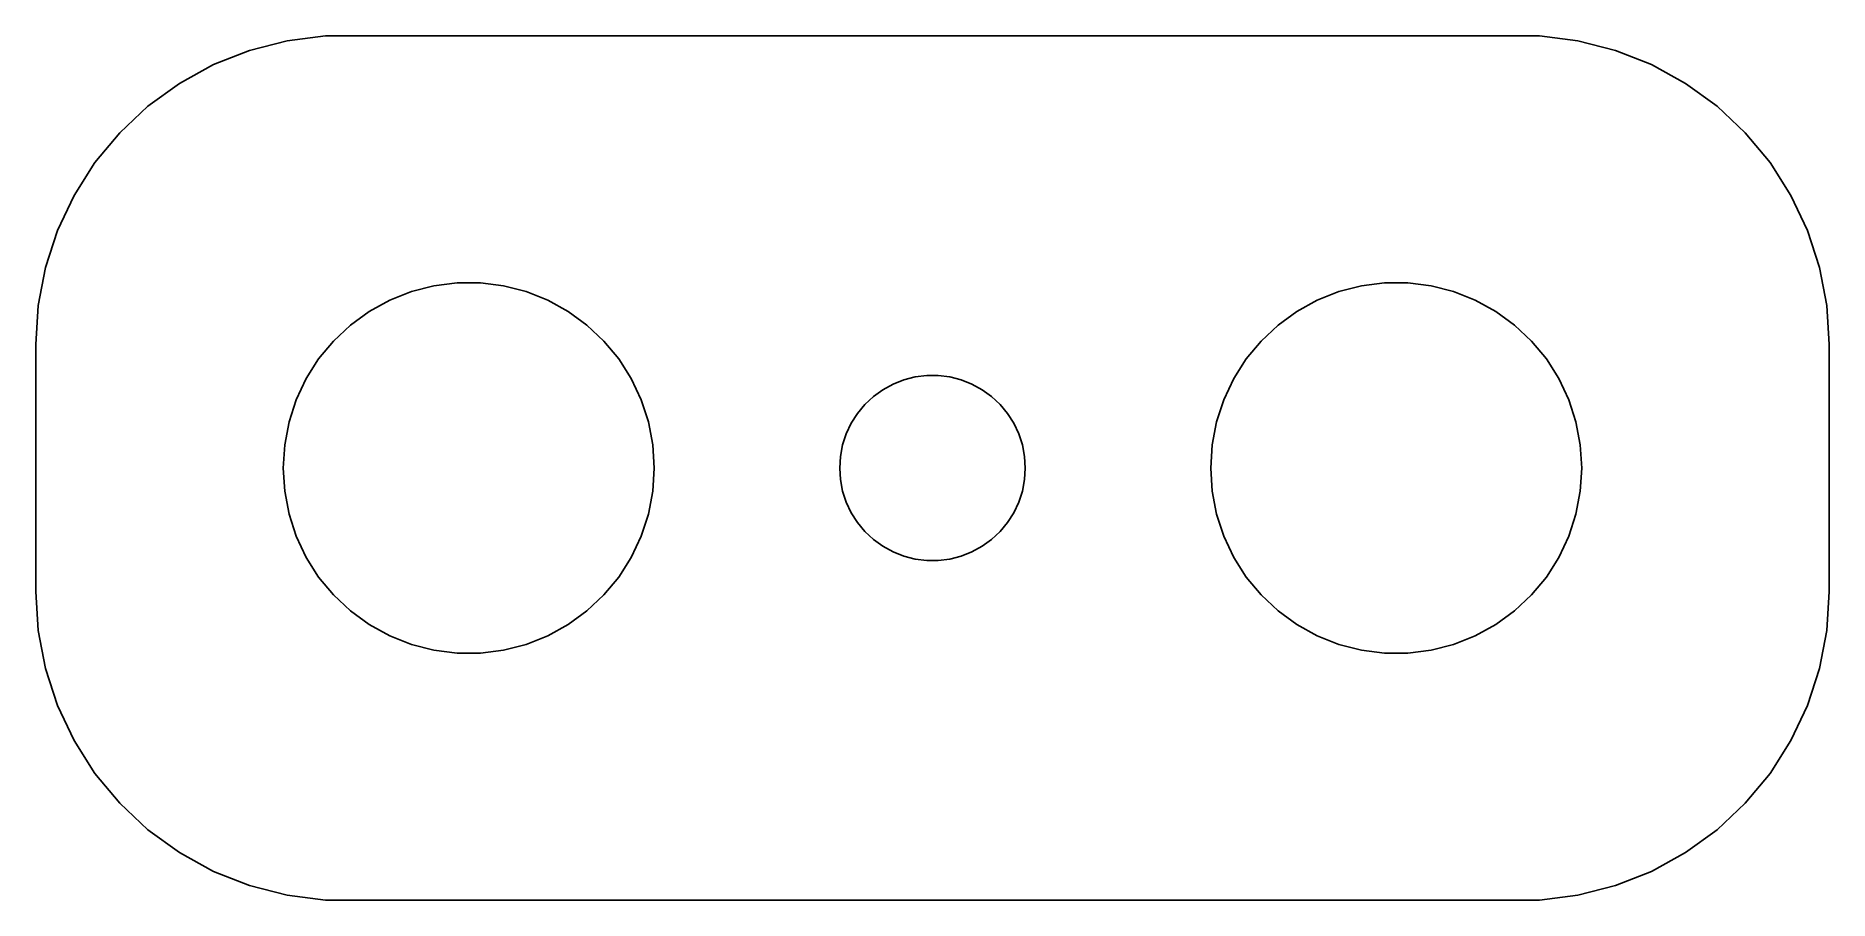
# Model space of a CAD drawing. Header units: metres. Extents: x -14.5 to 14.5, y -7 to 7.
import ezdxf

# ---------------------------------------------------------------- set-up
doc = ezdxf.new("R2010")
doc.units = ezdxf.units.M

msp = doc.modelspace()

# ---------------------------------------------------------------- linework, layer by layer
for p, q in [((-9.81395, 6.99013), (-10.4369, 6.91142)), ((9.81395, 6.99013), (-9.81395, 6.99013)), ((10.4369, 6.91142), (9.81395, 6.99013)), ((-11.0451, 6.75528), (-11.6289, 6.52412)), ((-10.4369, 6.91142), (-11.0451, 6.75528)), ((11.0451, 6.75528), (10.4369, 6.91142)), ((11.6289, 6.52412), (11.0451, 6.75528)), ((-11.6289, 6.52412), (-12.1791, 6.22163)), ((12.1791, 6.22163), (11.6289, 6.52412)), ((-12.1791, 6.22163), (-12.6871, 5.85255)), ((12.6871, 5.85255), (12.1791, 6.22163)), ((-12.6871, 5.85255), (-13.1448, 5.42273)), ((13.1448, 5.42273), (12.6871, 5.85255)), ((-13.1448, 5.42273), (-13.5451, 4.93892)), ((13.5451, 4.93892), (13.1448, 5.42273)), ((-13.5451, 4.93892), (-13.8815, 4.40877)), ((13.8815, 4.40877), (13.5451, 4.93892)), ((-13.8815, 4.40877), (-14.1489, 3.84062)), ((14.1489, 3.84062), (13.8815, 4.40877)), ((-14.1489, 3.84062), (-14.3429, 3.24344)), ((14.3429, 3.24344), (14.1489, 3.84062)), ((-14.3429, 3.24344), (-14.4606, 2.62666)), ((14.4606, 2.62666), (14.3429, 3.24344)), ((-8.42705, 2.85316), (-8.06213, 2.94685)), ((-8.06213, 2.94685), (-7.68837, 2.99408)), ((-7.68837, 2.99408), (-7.31161, 2.99408)), ((-7.31161, 2.99408), (-6.93785, 2.94685)), ((-6.93785, 2.94685), (-6.57294, 2.85316)), ((6.57294, 2.85316), (6.93785, 2.94685)), ((6.93785, 2.94685), (7.31161, 2.99408)), ((7.31161, 2.99408), (7.68837, 2.99408)), ((7.68837, 2.99408), (8.06213, 2.94685)), ((8.06213, 2.94685), (8.42705, 2.85316)), ((-14.4606, 2.62666), (-14.5, 2)), ((-9.10747, 2.53297), (-8.77733, 2.71448)), ((-8.77733, 2.71448), (-8.42705, 2.85316)), ((-6.57294, 2.85316), (-6.22266, 2.71448)), ((-6.22266, 2.71448), (-5.89252, 2.53297)), ((5.89252, 2.53297), (6.22266, 2.71448)), ((6.22266, 2.71448), (6.57294, 2.85316)), ((8.42705, 2.85316), (8.77733, 2.71448)), ((8.77733, 2.71448), (9.10747, 2.53297)), ((14.5, 2), (14.4606, 2.62666)), ((-9.41226, 2.31154), (-9.10747, 2.53297)), ((-5.89252, 2.53297), (-5.58772, 2.31154)), ((5.58772, 2.31154), (5.89252, 2.53297)), ((9.10747, 2.53297), (9.41226, 2.31154)), ((-9.92705, 1.76335), (-9.6869, 2.05363)), ((-9.6869, 2.05363), (-9.41226, 2.31154)), ((-5.58772, 2.31154), (-5.31308, 2.05363)), ((-5.31308, 2.05363), (-5.07294, 1.76335)), ((5.07294, 1.76335), (5.31308, 2.05363)), ((5.31308, 2.05363), (5.58772, 2.31154)), ((9.41226, 2.31154), (9.6869, 2.05363)), ((9.6869, 2.05363), (9.92705, 1.76335)), ((-14.5, 2), (-14.5, -2)), ((-10.1289, 1.44525), (-9.92705, 1.76335)), ((-5.07294, 1.76335), (-4.87108, 1.44525)), ((4.87108, 1.44525), (5.07294, 1.76335)), ((9.92705, 1.76335), (10.1289, 1.44525)), ((14.5, -2), (14.5, 2)), ((-0.463516, 1.42657), (-0.281067, 1.47342)), ((-0.281067, 1.47342), (-0.094177, 1.49704)), ((-0.094177, 1.49704), (0.094177, 1.49704)), ((0.094177, 1.49704), (0.281067, 1.47342)), ((0.281067, 1.47342), (0.463516, 1.42657)), ((-10.2893, 1.10437), (-10.1289, 1.44525)), ((-4.87108, 1.44525), (-4.71066, 1.10437)), ((-0.956131, 1.15576), (-0.803726, 1.26648)), ((-0.803726, 1.26648), (-0.638657, 1.35724)), ((-0.638657, 1.35724), (-0.463516, 1.42657)), ((0.463516, 1.42657), (0.638657, 1.35724)), ((0.638657, 1.35724), (0.803726, 1.26648)), ((0.803726, 1.26648), (0.956131, 1.15576)), ((4.71066, 1.10437), (4.87108, 1.44525)), ((10.1289, 1.44525), (10.2893, 1.10437)), ((-10.4057, 0.746063), (-10.2893, 1.10437)), ((-4.71066, 1.10437), (-4.59424, 0.746063)), ((-1.31445, 0.722626), (-1.21352, 0.881668)), ((-1.21352, 0.881668), (-1.09344, 1.02681)), ((-1.09344, 1.02681), (-0.956131, 1.15576)), ((0.956131, 1.15576), (1.09344, 1.02681)), ((1.09344, 1.02681), (1.21352, 0.881668)), ((1.21352, 0.881668), (1.31445, 0.722626)), ((4.59424, 0.746063), (4.71066, 1.10437)), ((10.2893, 1.10437), (10.4057, 0.746063)), ((-10.4763, 0.375992), (-10.4057, 0.746063)), ((-4.59424, 0.746063), (-4.52365, 0.375992)), ((-1.39465, 0.552185), (-1.31445, 0.722626)), ((1.31445, 0.722626), (1.39465, 0.552185)), ((4.52365, 0.375992), (4.59424, 0.746063)), ((10.4057, 0.746063), (10.4763, 0.375992)), ((-10.5, 0), (-10.4763, 0.375992)), ((-4.52365, 0.375992), (-4.5, 0)), ((-1.48816, 0.187988), (-1.45287, 0.373032)), ((-1.45287, 0.373032), (-1.39465, 0.552185)), ((1.39465, 0.552185), (1.45287, 0.373032)), ((1.45287, 0.373032), (1.48816, 0.187988)), ((4.5, 0), (4.52365, 0.375992)), ((10.4763, 0.375992), (10.5, 0)), ((-10.4763, -0.375992), (-10.5, 0)), ((-4.5, 0), (-4.52365, -0.375992)), ((-1.5, 0), (-1.48816, 0.187988)), ((-1.48816, -0.187988), (-1.5, 0)), ((1.48816, 0.187988), (1.5, 0)), ((1.5, 0), (1.48816, -0.187988)), ((4.52365, -0.375992), (4.5, 0)), ((10.5, 0), (10.4763, -0.375992)), ((-1.45287, -0.373032), (-1.48816, -0.187988)), ((1.48816, -0.187988), (1.45287, -0.373032)), ((-10.4057, -0.746063), (-10.4763, -0.375992)), ((-4.52365, -0.375992), (-4.59424, -0.746063)), ((-1.39465, -0.552185), (-1.45287, -0.373032)), ((-1.31445, -0.722626), (-1.39465, -0.552185)), ((1.39465, -0.552185), (1.31445, -0.722626)), ((1.45287, -0.373032), (1.39465, -0.552185)), ((4.59424, -0.746063), (4.52365, -0.375992)), ((10.4763, -0.375992), (10.4057, -0.746063)), ((-10.2893, -1.10437), (-10.4057, -0.746063)), ((-4.59424, -0.746063), (-4.71066, -1.10437)), ((-1.21352, -0.881668), (-1.31445, -0.722626)), ((1.31445, -0.722626), (1.21352, -0.881668)), ((4.71066, -1.10437), (4.59424, -0.746063)), ((10.4057, -0.746063), (10.2893, -1.10437)), ((-10.1289, -1.44525), (-10.2893, -1.10437)), ((-4.71066, -1.10437), (-4.87108, -1.44525)), ((-1.09344, -1.02681), (-1.21352, -0.881668)), ((-0.956131, -1.15576), (-1.09344, -1.02681)), ((-0.803726, -1.26648), (-0.956131, -1.15576)), ((0.956131, -1.15576), (0.803726, -1.26648)), ((1.09344, -1.02681), (0.956131, -1.15576)), ((1.21352, -0.881668), (1.09344, -1.02681)), ((4.87108, -1.44525), (4.71066, -1.10437)), ((10.2893, -1.10437), (10.1289, -1.44525)), ((-9.92705, -1.76335), (-10.1289, -1.44525)), ((-4.87108, -1.44525), (-5.07294, -1.76335)), ((-0.638657, -1.35724), (-0.803726, -1.26648)), ((-0.463516, -1.42657), (-0.638657, -1.35724)), ((-0.281067, -1.47342), (-0.463516, -1.42657)), ((0.463516, -1.42657), (0.281067, -1.47342)), ((0.638657, -1.35724), (0.463516, -1.42657)), ((0.803726, -1.26648), (0.638657, -1.35724)), ((5.07294, -1.76335), (4.87108, -1.44525)), ((10.1289, -1.44525), (9.92705, -1.76335)), ((-0.094177, -1.49704), (-0.281067, -1.47342)), ((0.094177, -1.49704), (-0.094177, -1.49704)), ((0.281067, -1.47342), (0.094177, -1.49704)), ((-14.5, -2), (-14.4606, -2.62666)), ((-9.6869, -2.05363), (-9.92705, -1.76335)), ((-5.07294, -1.76335), (-5.31308, -2.05363)), ((5.31308, -2.05363), (5.07294, -1.76335)), ((9.92705, -1.76335), (9.6869, -2.05363)), ((14.4606, -2.62666), (14.5, -2)), ((-9.41226, -2.31154), (-9.6869, -2.05363)), ((-9.10747, -2.53297), (-9.41226, -2.31154)), ((-5.58772, -2.31154), (-5.89252, -2.53297)), ((-5.31308, -2.05363), (-5.58772, -2.31154)), ((5.58772, -2.31154), (5.31308, -2.05363)), ((5.89252, -2.53297), (5.58772, -2.31154)), ((9.41226, -2.31154), (9.10747, -2.53297)), ((9.6869, -2.05363), (9.41226, -2.31154)), ((-8.77733, -2.71448), (-9.10747, -2.53297)), ((-5.89252, -2.53297), (-6.22266, -2.71448)), ((6.22266, -2.71448), (5.89252, -2.53297)), ((9.10747, -2.53297), (8.77733, -2.71448)), ((-14.4606, -2.62666), (-14.3429, -3.24344)), ((-8.42705, -2.85316), (-8.77733, -2.71448)), ((-8.06213, -2.94685), (-8.42705, -2.85316)), ((-6.57294, -2.85316), (-6.93785, -2.94685)), ((-6.22266, -2.71448), (-6.57294, -2.85316)), ((6.57294, -2.85316), (6.22266, -2.71448)), ((6.93785, -2.94685), (6.57294, -2.85316)), ((8.42705, -2.85316), (8.06213, -2.94685)), ((8.77733, -2.71448), (8.42705, -2.85316)), ((14.3429, -3.24344), (14.4606, -2.62666)), ((-7.68837, -2.99408), (-8.06213, -2.94685)), ((-7.31161, -2.99408), (-7.68837, -2.99408)), ((-6.93785, -2.94685), (-7.31161, -2.99408)), ((7.31161, -2.99408), (6.93785, -2.94685)), ((7.68837, -2.99408), (7.31161, -2.99408)), ((8.06213, -2.94685), (7.68837, -2.99408)), ((-14.3429, -3.24344), (-14.1489, -3.84062)), ((14.1489, -3.84062), (14.3429, -3.24344)), ((-14.1489, -3.84062), (-13.8815, -4.40877)), ((13.8815, -4.40877), (14.1489, -3.84062)), ((-13.8815, -4.40877), (-13.5451, -4.93892)), ((13.5451, -4.93892), (13.8815, -4.40877)), ((-13.5451, -4.93892), (-13.1448, -5.42273)), ((13.1448, -5.42273), (13.5451, -4.93892)), ((-13.1448, -5.42273), (-12.6871, -5.85255)), ((12.6871, -5.85255), (13.1448, -5.42273)), ((-12.6871, -5.85255), (-12.1791, -6.22163)), ((12.1791, -6.22163), (12.6871, -5.85255)), ((-12.1791, -6.22163), (-11.6289, -6.52412)), ((11.6289, -6.52412), (12.1791, -6.22163)), ((-11.6289, -6.52412), (-11.0451, -6.75528)), ((11.0451, -6.75528), (11.6289, -6.52412)), ((-11.0451, -6.75528), (-10.4369, -6.91142)), ((-10.4369, -6.91142), (-9.81395, -6.99013)), ((9.81395, -6.99013), (10.4369, -6.91142)), ((10.4369, -6.91142), (11.0451, -6.75528)), ((-9.81395, -6.99013), (9.81395, -6.99013))]:
    msp.add_line(p, q)

doc.saveas('drawing.dxf')
